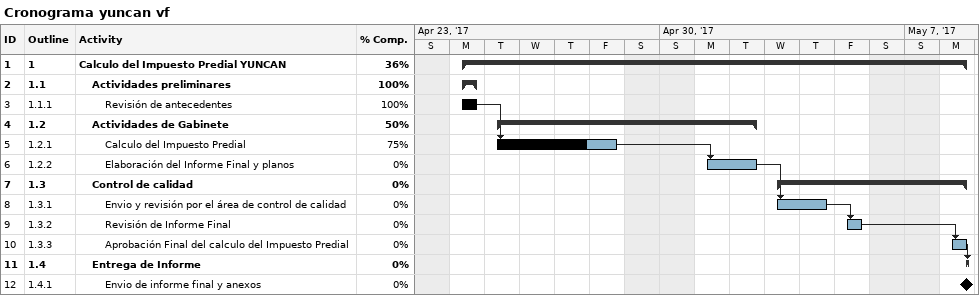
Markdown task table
Cronograma yuncan vf

| ID | WBS | Task | Start | Finish | Predecessors | % complete |
|---|---|---|---|---|---|---|
| 1 | 1 | **Calculo del Impuesto Predial YUNCAN** | 2017-04-24 | 2017-05-08 |  | 36 |
| 2 | 1.1 | **Actividades preliminares** | 2017-04-24 | 2017-04-24 |  | 100 |
| 3 | 1.1.1 | Revisión de antecedentes | 2017-04-24 | 2017-04-24 |  | 100 |
| 4 | 1.2 | **Actividades de Gabinete** | 2017-04-25 | 2017-05-02 |  | 50 |
| 5 | 1.2.1 | Calculo del Impuesto Predial | 2017-04-25 | 2017-04-28 | 3 | 75 |
| 6 | 1.2.2 | Elaboración del Informe Final y planos | 2017-05-01 | 2017-05-02 | 5 | 0 |
| 7 | 1.3 | **Control de calidad** | 2017-05-03 | 2017-05-08 |  | 0 |
| 8 | 1.3.1 | Envio y revisión por el área de control de calidad | 2017-05-03 | 2017-05-04 | 6 | 0 |
| 9 | 1.3.2 | Revisión de Informe Final | 2017-05-05 | 2017-05-05 | 8 | 0 |
| 10 | 1.3.3 | Aprobación Final del calculo del Impuesto Predial | 2017-05-08 | 2017-05-08 | 9 | 0 |
| 11 | 1.4 | **Entrega de Informe** | 2017-05-08 | 2017-05-08 | 10 | 0 |
| 12 | 1.4.1 | Envio de informe final y anexos (milestone) | 2017-05-08 | 2017-05-08 |  | 0 |
